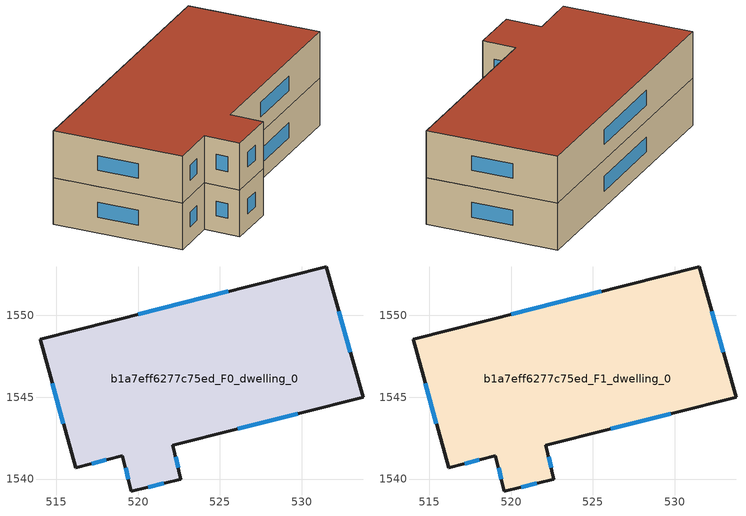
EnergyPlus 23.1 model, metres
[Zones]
b1a7eff6277c75ed_F0_dwelling_0
 floor ground (EU_floor_Construction): 531.48,1552.97 533.73,1545 522.12,1542.06 522.61,1539.99 519.6,1539.25 519.05,1541.44 516.19,1540.68 514.02,1548.54 z0
 wall outside (EU_wall_Construction): 519.6,1539.25 522.61,1539.99 522.12,1542.06 533.73,1545 531.48,1552.97 514.02,1548.54 516.19,1540.68 519.05,1541.44 519.6,1539.25 z0:3
 window (EU_Window_Construction): 520.63,1539.5 521.58,1539.74 / 519.24,1540.69 519.41,1540 / 517.17,1540.94 518.07,1541.18 / 514.76,1545.85 515.45,1543.37 / 525.49,1551.45 520,1550.06 / 532.96,1547.73 532.25,1550.24 / 526.1,1543.07 529.75,1544 / 522.44,1540.7 522.29,1541.35 z1.03:1.97
b1a7eff6277c75ed_F1_dwelling_0
 floor to b1a7eff6277c75ed_F0_dwelling_0 (EU_floor_Construction): 531.48,1552.97 533.73,1545 522.12,1542.06 522.61,1539.99 519.6,1539.25 519.05,1541.44 516.19,1540.68 514.01,1548.54 z3
 wall outside (EU_wall_Construction): 519.6,1539.25 522.61,1539.99 522.12,1542.06 533.73,1545 531.48,1552.97 514.02,1548.54 516.19,1540.68 519.05,1541.44 519.6,1539.25 z3:6
 window (EU_Window_Construction): 520.63,1539.5 521.58,1539.74 / 519.24,1540.69 519.41,1540 / 517.17,1540.94 518.07,1541.18 / 514.76,1545.85 515.45,1543.37 / 525.49,1551.45 520,1550.06 / 532.96,1547.73 532.25,1550.24 / 526.1,1543.07 529.75,1544 / 522.44,1540.7 522.29,1541.35 z4.03:4.97
 roof outside (EU_roof_Construction): 533.73,1545 531.48,1552.97 514.02,1548.54 516.19,1540.68 519.05,1541.44 519.6,1539.25 522.61,1539.99 522.12,1542.06 z6
[Building]
EU S2 Campaign: North Axis=0; Terrain=City; Solar Distribution=FullExterior
[Site:Location]
Helsinki-Vantaa.AP: Latitude=60.317; Longitude=24.963; Time Zone=2; Elevation=54.6
[SizingPeriod:WeatherFileDays]
AnnualSizingPeriod: Begin Month=1; Begin Day of Month=1; End Month=12; End Day of Month=31; Day of Week for Start Day=Monday; Use Weather File Daylight Saving Period=No; Use Weather File Rain and Snow Indicators=No
[MATERIAL]
EU_InternalMass_Material: Roughness=MediumRough; Thickness=0.1; Conductivity=1; Density=1800; Specific Heat=900; Thermal Absorptance=0.9; Solar Absorptance=0.7; Visible Absorptance=0.7
[MATERIAL:NOMASS] Roughness=MediumRough; Thermal Absorptance=0.9; Solar Absorptance=0.7; Visible Absorptance=0.7
Name | Thermal Resistance
EU_wall_NoMass; EU_floor_NoMass | 1.89348
EU_roof_NoMass | 2.09636
[WINDOWMATERIAL:SIMPLEGLAZINGSYSTEM]
EU_Window_SimpleGlazing: UFactor=2.80248; Solar Heat Gain Coefficient=0.8; Visible Transmittance=0.8
[CONSTRUCTION]
EU_wall_Construction: EU_wall_NoMass
EU_roof_Construction: EU_roof_NoMass
EU_floor_Construction: EU_floor_NoMass
EU_Window_Construction: EU_Window_SimpleGlazing
EU_InternalMass_Construction: EU_InternalMass_Material
[ZONE] Type=1; Multiplier=1; Ceiling Height=autocalculate; Floor Area=autocalculate; Part of Total Floor Area=Yes
Name | Volume
b1a7eff6277c75ed_F0_dwelling_0 | 466.233
b1a7eff6277c75ed_F1_dwelling_0 | 466.231
[INTERNALMASS] Construction=EU_InternalMass_Construction; Surface Area=155.411
Name | Zone or ZoneList
b1a7eff6277c75ed_F0_dwelling_0_EU_InternalMass | b1a7eff6277c75ed_F0_dwelling_0
b1a7eff6277c75ed_F1_dwelling_0_EU_InternalMass | b1a7eff6277c75ed_F1_dwelling_0
[OTHEREQUIPMENT] Fuel Type=Electricity; Design Level Calculation Method=Watts/Area; Power per Zone Floor Area=1; Fraction Latent=0; Fraction Radiant=0; Fraction Lost=0; Carbon Dioxide Generation Rate=0; EndUse Subcategory=EU_Step8_InternalGains
Name | Zone or ZoneList or Space or SpaceList | Schedule
EU_Step8_InternalGain_b1a7eff6277c75ed_F0_dwelling_0_f000 | b1a7eff6277c75ed_F0_dwelling_0 | EU_Step8_GainSchedule_b1a7eff6277c75ed_F0_dwelling_0_f000
EU_Step8_InternalGain_b1a7eff6277c75ed_F1_dwelling_0_f000 | b1a7eff6277c75ed_F1_dwelling_0 | EU_Step8_GainSchedule_b1a7eff6277c75ed_F1_dwelling_0_f000
[ZONEVENTILATION:DESIGNFLOWRATE] Schedule=EU_AlwaysOn; Design Flow Rate Calculation Method=AirChanges/Hour; Air Changes per Hour=0.681454; Ventilation Type=Natural; Fan Pressure Rise=0; Fan Total Efficiency=1; Constant Term Coefficient=1; Temperature Term Coefficient=0; Velocity Term Coefficient=0; Velocity Squared Term Coefficient=0; Minimum Indoor Temperature=-100; Maximum Indoor Temperature=100; Delta Temperature=-100; Minimum Outdoor Temperature=-100; Maximum Outdoor Temperature=100; Maximum Wind Speed=40
Name | Zone or ZoneList or Space or SpaceList
EU_ConstantAir_b1a7eff6277c75ed_F0_dwelling_0 | b1a7eff6277c75ed_F0_dwelling_0
EU_ConstantAir_b1a7eff6277c75ed_F1_dwelling_0 | b1a7eff6277c75ed_F1_dwelling_0
[HVACTEMPLATE:THERMOSTAT] Constant Heating Setpoint=20; Constant Cooling Setpoint=50
EU_HeatOnly_b1a7eff6277c75ed_F0_dwelling_0; EU_HeatOnly_b1a7eff6277c75ed_F1_dwelling_0
[HVACTEMPLATE:ZONE:IDEALLOADSAIRSYSTEM] System Availability Schedule=EU_AlwaysOn; Maximum Heating Supply Air Temperature=50; Minimum Cooling Supply Air Temperature=13; Maximum Heating Supply Air Humidity Ratio=0.0156; Minimum Cooling Supply Air Humidity Ratio=0.0077; Heating Limit=NoLimit; Cooling Limit=NoLimit; Heating Availability Schedule=EU_AlwaysOn; Cooling Availability Schedule=EU_CoolingOff; Dehumidification Control Type=ConstantSensibleHeatRatio; Cooling Sensible Heat Ratio=0.7; Dehumidification Setpoint=60; Humidification Control Type=None; Humidification Setpoint=30; Outdoor Air Method=None; Outdoor Air Flow Rate per Person=0.00944; Outdoor Air Flow Rate per Zone Floor Area=0; Outdoor Air Flow Rate per Zone=0; Demand Controlled Ventilation Type=None; Outdoor Air Economizer Type=NoEconomizer; Heat Recovery Type=None; Sensible Heat Recovery Effectiveness=0.7; Latent Heat Recovery Effectiveness=0.65
Name | Template Thermostat
b1a7eff6277c75ed_F0_dwelling_0 | EU_HeatOnly_b1a7eff6277c75ed_F0_dwelling_0
b1a7eff6277c75ed_F1_dwelling_0 | EU_HeatOnly_b1a7eff6277c75ed_F1_dwelling_0
[SIZING:ZONE] Zone Cooling Design Supply Air Temperature Input Method=SupplyAirTemperature; Zone Cooling Design Supply Air Temperature=13; Zone Heating Design Supply Air Temperature Input Method=SupplyAirTemperature; Zone Heating Design Supply Air Temperature=50; Zone Cooling Design Supply Air Humidity Ratio=0.008; Zone Heating Design Supply Air Humidity Ratio=0.008; Cooling Design Air Flow Method=DesignDay; Cooling Design Air Flow Rate=0; Cooling Minimum Air Flow per Zone Floor Area=0.000762; Cooling Minimum Air Flow=0; Cooling Minimum Air Flow Fraction=0.2; Heating Design Air Flow Method=DesignDay; Heating Design Air Flow Rate=0; Heating Maximum Air Flow per Zone Floor Area=0.002032; Heating Maximum Air Flow=0.141576; Heating Maximum Air Flow Fraction=0.3; Account for Dedicated Outdoor Air System=No; Dedicated Outdoor Air System Control Strategy=NeutralSupplyAir; Dedicated Outdoor Air Low Setpoint Temperature for Design=autosize; Dedicated Outdoor Air High Setpoint Temperature for Design=autosize; Zone Load Sizing Method=Sensible Load Only No Latent Load; Zone Latent Cooling Design Supply Air Humidity Ratio Input Method=HumidityRatioDifference; Zone Cooling Design Supply Air Humidity Ratio Difference=0.005; Zone Latent Heating Design Supply Air Humidity Ratio Input Method=HumidityRatioDifference; Zone Humidification Design Supply Air Humidity Ratio Difference=0.005
b1a7eff6277c75ed_F0_dwelling_0; b1a7eff6277c75ed_F1_dwelling_0
[SCHEDULE:CONSTANT]
Name | Hourly Value
EU_AlwaysOn | 1
EU_CoolingOff | 0
[SCHEDULE:FILE] Column Number=1; Rows to Skip at Top=0; Number of Hours of Data=8760; Column Separator=Comma; Interpolate to Timestep=No; Minutes per Item=60; Adjust Schedule for Daylight Savings=Yes
Name | File
EU_Step8_GainSchedule_b1a7eff6277c75ed_F0_dwelling_0_f000 | ../../schedules/b1a7eff6277c75ed/b1a7eff6277c75ed_F0_dwelling_0_f000_gain.csv
EU_Step8_GainSchedule_b1a7eff6277c75ed_F1_dwelling_0_f000 | ../../schedules/b1a7eff6277c75ed/b1a7eff6277c75ed_F1_dwelling_0_f000_gain.csv
